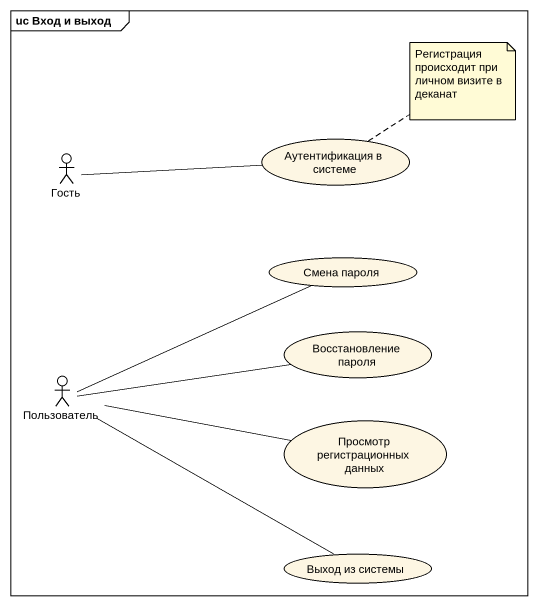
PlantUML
@startuml
mainframe uc Вход и выход
usecase "Аутентификация в системе" as Аутентификация_в_системе
actor Гость
usecase "Смена пароля" as Смена_пароля
usecase "Восстановление пароля" as Восстановление_пароля
actor Пользователь
usecase "Просмотр регистрационных данных" as Просмотр_регистрационных
usecase "Выход из системы" as Выход_из_системы
Гость -right- Аутентификация_в_системе
Пользователь -right- Смена_пароля
Пользователь -right- Восстановление_пароля
Пользователь -right- Просмотр_регистрационных
Пользователь -right- Выход_из_системы
note top of Аутентификация_в_системе : Регистрация происходит при личном визите в деканат
@enduml
